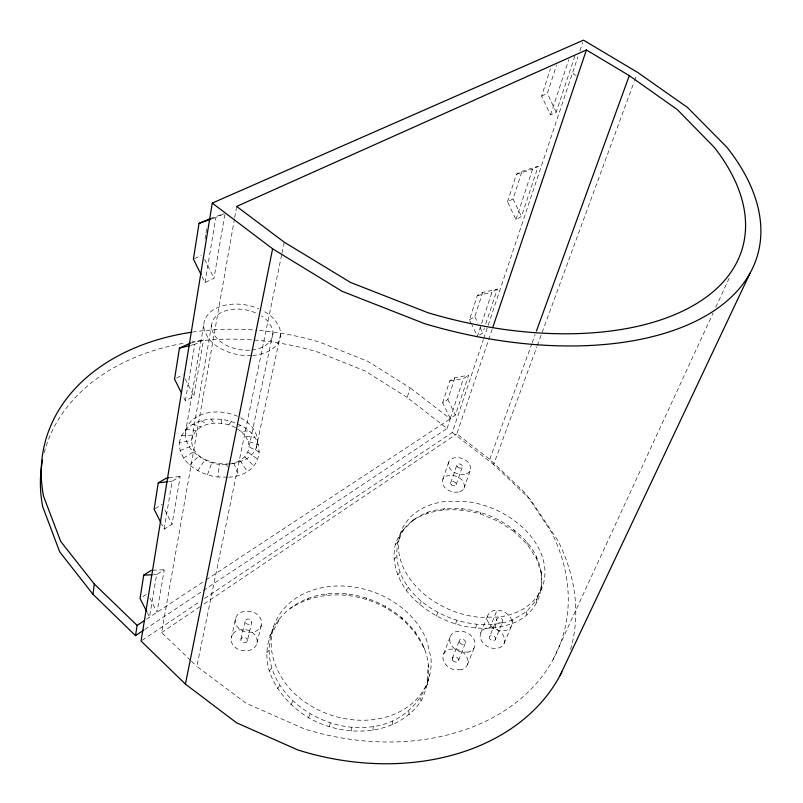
<?xml version="1.0" encoding="UTF-8"?>
<svg xmlns="http://www.w3.org/2000/svg" width="803" height="803" viewBox="0 0 803 803"><rect width="100%" height="100%" fill="white"/><g stroke="black" fill="none" stroke-linecap="round" stroke-linejoin="round"><path stroke-width="0.6" stroke-dasharray="4.01 3.01" d="M512.695 623.339C547.526 609.758 549.473 567.912 527.089 542.396C503.2 515.084 463.381 501.233 428.17 512.093C413.264 517.664 400.446 528.996 395.357 544.344C391.493 560.624 396.933 577.056 406.288 590.446C430.749 621.331 474.974 636.95 512.695 623.339L512.806 619.775L526.688 611.505L536.364 600.132L539.445 592.975M541.624 574.245L536.655 558.918L527.24 544.384L514.071 531.536L514.161 529.799M235.389 618.822L235.219 621.612A13.38 10.66 12.4 0 0 246.13 632.192L253.015 632.232A13.38 10.66 12.4 0 0 261.648 621.813L260.885 619.023A13.38 10.66 12.4 0 0 250.757 611.374L243.961 611.314A13.38 10.66 12.4 0 0 235.389 618.822L231.043 640.051A13.209 10.65 12.3 0 0 241.793 650.581L248.589 650.601A13.209 10.65 12.3 0 0 257.151 640.172L256.398 637.391A13.209 10.65 12.3 0 0 246.421 629.783L239.706 629.743A13.209 10.65 12.3 0 0 231.224 637.261M292.402 606.757C271.906 620.829 261.979 646.997 269.276 670.957C276.081 690.941 290.796 706.791 308.553 717.741C343.724 738.057 396.351 737.194 421.013 701.109C458.543 627.424 348.392 563.294 290.616 608.262C335.714 578.612 403.638 600.825 424.677 649.948L424.094 647.7M385.259 607.249L385.37 605.783M372.933 730.439L373.285 726.554C401.169 722.931 423.593 702.033 429.786 674.791M512.806 619.775C462.598 639.8 379.618 595.414 399.954 534.989M227.51 477.143L218.035 477.002L219.279 464.395C206.642 462.899 191.636 454.528 191.626 440.245L211.57 325.436M495.23 627.916L495.672 624.242M205.036 238.933L205.829 234.024M206.03 232.79L206.823 227.881M149.83 597.974L157.037 612.167L164.264 569.759L156.565 574.667L149.529 617.116L147.3 612.729M164.153 529.127L172.103 481.198L180.203 476.42L172.053 524.269L164.153 529.127L161.363 523.606M185.413 400.878L194.788 344.367L203.48 339.87L193.874 396.25L185.413 400.878L182.703 395.447M205.036 282.566L215.826 217.472L225.051 213.337L213.989 278.229L205.036 282.566L201.714 275.871M185.373 433.299L203.781 324.442M373.285 726.554C318.56 735.729 250.817 685.521 273.733 626.159A81.836 65.123 19.3 0 1 348.472 586.371A81.836 65.123 19.3 0 1 426.754 640.423L430.94 657.667A81.836 65.123 19.3 0 1 384.798 717.42A81.836 65.123 19.3 0 1 294.872 693.892C276.884 676.778 265.853 650.731 273.733 626.159M190.532 660.307L161.604 632.563L234.486 218.777M234.697 217.543L236.654 206.421M351.202 731.142L351.965 727.227M492.149 329.25L456.857 433.841L489.77 459.346L525.664 493.494L551.631 532.459A218.908 164.685 17.4 0 1 517.293 701.561A218.908 164.685 17.4 0 1 304.136 728.833L246.059 703.227L196.865 666.38L281.723 254.441M281.973 253.216L284.252 242.185M272.93 333.255L249.03 446.869C247.705 460.832 231.304 465.941 219.279 464.395M228.694 477.163C264.95 475.506 270.049 435.718 236.514 423.653M256.097 448.215L280.608 334.239M475.687 628.207L476.5 624.513M240.98 639.128L245.276 620.719M514.071 531.536L498.051 521.157L498.412 519.601M247.264 641.095A3.302 2.66 12.3 0 0 243.329 637.452A3.302 2.66 12.3 0 0 241.753 641.798A3.302 2.66 12.3 0 0 247.264 641.095L251.64 622.706A3.342 2.66 12.4 0 0 247.655 619.043A3.342 2.66 12.4 0 0 246.069 623.399A3.342 2.66 12.4 0 0 251.64 622.706M257.01 642.962L261.517 624.604M235.51 427.678C221.277 419.738 195.39 421.143 191.626 440.245L179.29 442.935C179.129 463.05 200.258 474.934 218.035 477.002M179.29 442.935C183.847 418.504 216.208 414.499 235.47 423.221M144.891 629.381L447.1 428.451L407.221 397.505L410.112 387.849L367.794 361.32L320.046 342.279A223.083 161.905 12.2 0 0 258.205 330.364M329.18 726.805L330.354 722.971M442.664 402.845L449.73 380.933L454.96 377.621L468.641 375.262L455.391 415.061L450.242 418.453L442.664 402.845L447.853 399.503L454.96 377.621M471.582 324.211L469.464 319.815L477.273 295.624L482.663 292.463L497.328 289.08L484.681 327.092M507.516 201.844L516.429 174.201L522.03 171.31L538.181 166.321L521.468 216.539L515.948 219.56L507.516 201.844L513.077 198.883L522.03 171.31M574.888 55.979L556.198 112.179L550.507 114.929L541.624 96.079L550.446 68.717M469.464 319.815L474.814 316.613L482.663 292.463M556.198 112.179L547.355 93.399L556.609 64.933M450.242 418.453L463.401 378.604L468.641 375.262M497.328 289.08L491.938 292.262L477.394 336.296L472.114 325.305M515.948 219.56L532.57 169.222L538.181 166.321M550.507 114.929L568.735 59.743M447.1 428.451L450.282 418.825L410.112 387.849M455.542 624.142L456.736 620.518M479.521 334.992L482.713 333.034L484.289 328.276M366.168 599.148L366.61 597.833M204.554 598.486L452.29 432.496L483.306 339.759M483.697 338.575L577.929 56.792M579.917 50.85L582.697 42.529M442.875 479.21L448.887 461.444M450.684 482.894L456.787 465.148M456.184 484.57L462.357 466.844M464.014 488.264L470.277 470.558M207.465 474.784L211.781 462.819M541.212 571.696L541.272 586.531L536.364 600.132L536.685 603.264M489.77 459.346L531.716 344.005M532.138 342.821L535.139 334.59M570.572 649.567A229.969 174.361 17.5 0 0 558.025 540.831L530.703 499.867L493.604 464.546L536.856 346.786M537.287 345.611L634.159 81.826M634.591 80.651L636.759 74.759M502.568 621.984L502.798 621.392A3.242 2.419 25.2 0 0 500.58 618.19A3.242 2.419 25.2 0 0 496.866 618.902L489.408 637.15A3.202 2.419 25.5 0 0 491.587 640.352A3.202 2.419 25.5 0 0 495.26 639.63L502.568 621.984A3.242 2.419 25.2 0 1 498.854 622.696A3.242 2.419 25.2 0 1 496.635 619.484L496.866 618.902M443.567 654.094L450.353 636.317M495.26 639.63L495.491 639.037A3.202 2.419 25.5 0 0 493.313 635.835A3.202 2.419 25.5 0 0 489.639 636.558M452.35 658.48L459.256 640.724M458.543 660.407L465.529 642.671M467.366 664.794L474.463 647.098M480.756 632.884L487.863 615.188M489.84 627.836A12.828 9.656 25.5 0 1 503.351 635.494L504.445 638.154A12.828 9.656 25.5 0 1 495.049 648.483A12.828 9.656 25.5 0 1 480.405 638.034L480.164 635.364A12.828 9.656 25.5 0 1 489.84 627.836L497.047 610.17M504.184 643.313L511.601 625.698M308.553 717.741L310.119 714.088M436.33 616.021L437.886 612.559M553.076 659.564L713.144 312.929M715.774 307.248L729.415 277.697M412.351 520.776C432.365 507.637 457.79 507.436 480.184 513.83L480.856 512.404M414.248 519.2L403.789 529.478L397.585 542.316L395.357 544.344M290.907 704.683L292.784 701.29M419.507 604.478L421.364 601.256M345.952 595.063L346.745 593.808M197.749 470.678L204.875 459.918M277.507 688.673L279.625 685.601M406.288 590.446L408.386 587.505M461.554 509.985L462.558 508.63M228.785 424.877L231.314 421.495M269.276 670.957L271.524 668.237M397.585 574.988L399.824 572.348M325.807 595.234L326.951 593.979M266.646 652.859L268.915 650.49M443.306 509.865L444.631 508.51M393.902 559.249L396.19 556.931M189.588 464.987L199.064 455.883M269.637 635.655L271.826 633.627L279.886 618.742L277.858 620.478M306.967 599.7L308.442 598.355M426.544 513.519L428.17 512.093M401.691 531.245L403.789 529.478M161.604 632.563L200.067 606.677M204.223 603.876L456.857 433.841M142.101 640.332L200.399 601.276M146.517 619.203L204.976 580.649M206.02 579.957L450.282 418.825M142.894 596.659L147.611 593.608M183.556 458.122L194.748 451.025M155.109 508.65L162.065 504.475M176.69 378.032L183.074 374.63M541.624 96.079L547.355 93.399M194.547 258.596L201.322 255.434M238.611 426.303L240.669 425.379M180.053 450.593L192.208 445.685M210.456 218.486L223.927 213.728M211.35 219.048L215.826 217.472M516.429 174.201L532.57 169.222M190.462 343.072L203.48 339.87M191.244 345.23L194.788 344.367M477.273 295.624L491.938 292.262M449.73 380.933L463.401 378.604M168.64 477.865L180.203 476.42M168.64 481.619L172.103 481.198M237.417 428.963L241.231 431.552L248.659 430.769M181.277 435.668L193.001 435.055M152.56 570.22L164.264 569.759M153.062 574.787L156.565 574.667M185.854 429.284L196.223 430.498M241.231 431.552L245.577 436.25L254.742 437.324M245.577 436.25L248.237 441.469L258.496 444.621M192.65 424.205L201.061 426.845M480.184 513.83L498.051 521.157M259.66 452.189L249.03 446.869L248.237 441.469M201.192 420.732L207.164 424.345M407.221 397.505L365.174 371.016L317.707 352.035A221.648 162.025 12.2 0 0 192.108 341.897M247.876 452.089L258.104 459.527M452.29 432.496L493.604 464.546M191.445 661.18L196.865 666.38M244.825 456.766L253.889 466.121M210.918 419.086L214.14 423.161M240.087 460.561L247.264 471.502M164.846 509.975L172.053 524.269M185.232 378.956L193.874 396.25M204.645 259.349L213.989 278.229M447.853 399.503L455.391 415.061M474.814 316.613L477.976 323.177M480.074 327.554L482.713 333.034M513.077 198.883L521.468 216.539M233.954 463.221L238.672 475.286M428.892 667.514L428.23 664.924L427.045 682.038L427.698 684.969M415.081 631.459L415.502 633.396M420.471 697.847L421.013 701.109M541.272 586.531L541.684 589.382M226.847 464.535L227.189 466.824M536.334 556.66L536.655 558.918M401.871 617.206L402.052 618.882M408.787 711.207L409.108 714.74M221.176 419.347L221.508 423.342M527.089 542.396L527.24 544.384M526.688 611.505L526.828 614.887M392.697 721.044L392.717 724.798M576.152 75.121A1.686 0.803 17.2 0 1 573.784 74.378A1.686 0.803 17.2 0 1 574.356 73.324A1.686 0.803 17.2 0 1 576.624 74.247M44.235 452.671A221.648 162.025 12.2 0 1 185.905 342.871M192.489 332.091A223.083 161.905 12.2 0 1 256.97 330.254M251.801 349.998A31.016 20.085 10.8 0 0 271.986 327.925L269.055 322.726A31.016 20.085 10.8 0 0 261.417 315.91M249.572 350.178A31.016 20.085 10.8 0 1 215.063 336.136L212.273 330.816A31.016 20.085 10.8 0 1 224.338 311.213A31.016 20.085 10.8 0 1 258.175 314.063M252.654 355.438A38.835 25.154 10.8 0 0 279.394 327.564L275.7 321.07A38.835 25.154 10.8 0 0 262.089 310.279M251.429 355.518A38.835 25.154 10.8 0 1 208.097 337.872L204.624 331.187A38.835 25.154 10.8 0 1 218.326 307.298A38.835 25.154 10.8 0 1 258.847 308.753M232.027 463.602A36.386 25.636 10.2 0 0 256.478 434.935L253.106 428.411A36.386 25.636 10.2 0 0 240.458 417.711M229.718 463.843A36.386 25.636 10.2 0 1 189.247 446.839L186.075 440.134A36.386 25.636 10.2 0 1 199.305 415.583A36.386 25.636 10.2 0 1 237.427 416.235M461.012 669.802L454.588 669.802A13.049 10.078 24.8 0 1 443.085 659.424L442.905 656.663A13.049 10.078 24.8 0 1 449.941 649.195L456.295 649.215A13.049 10.078 24.8 0 1 466.694 656.713L467.758 659.464A13.049 10.078 24.8 0 1 461.012 669.802M468.069 652.096L461.574 652.076A13.209 10.088 24.5 0 1 449.881 641.637L449.68 638.877A13.209 10.088 24.5 0 1 456.777 631.419L463.201 631.459A13.209 10.088 24.5 0 1 473.76 638.997L474.844 641.758A13.209 10.088 24.5 0 1 468.069 652.096M458.362 492.048L455.582 492.259A11.523 8.01 19.8 0 1 443.356 485.614L442.282 481.218A11.523 8.01 19.8 0 1 451.296 475.296L454.197 475.677A11.523 8.01 19.8 0 1 463.441 481.87L464.576 486.247A11.523 8.01 19.8 0 1 458.362 492.048M464.596 474.322L461.785 474.523A11.654 7.99 19.7 0 1 449.409 467.838L448.295 463.441A11.654 7.99 19.7 0 1 457.379 457.569L460.31 457.951A11.654 7.99 19.7 0 1 469.665 464.164L470.839 468.55A11.654 7.99 19.7 0 1 464.596 474.322M498.623 617.045L479.361 617.286A75.863 54.985 22.2 0 1 400.265 559.169A75.863 54.985 22.2 0 1 447.141 501.253L465.148 501.393A75.863 54.985 22.2 0 1 542.948 558.838A75.863 54.985 22.2 0 1 498.623 617.045M511.852 620.538L510.728 617.868A12.989 9.656 25.2 0 0 497.027 610.17A12.989 9.656 25.2 0 0 487.28 617.668L487.541 620.338A12.989 9.656 25.2 0 0 502.397 630.837A12.989 9.656 25.2 0 0 511.852 620.538M457.268 466.774A2.911 1.997 19.7 0 0 462.137 467.316A2.911 1.997 19.7 0 0 459.306 463.903A2.911 1.997 19.7 0 0 457.268 466.774M459.798 642.781A3.302 2.519 24.5 0 0 465.278 643.283A3.302 2.519 24.5 0 0 462.096 639.047A3.302 2.519 24.5 0 0 459.798 642.781M451.145 484.52A2.881 2.007 19.8 0 0 455.963 485.052A2.881 2.007 19.8 0 0 453.183 481.639A2.881 2.007 19.8 0 0 451.145 484.52M452.882 660.528A3.262 2.519 24.8 0 0 458.302 661.01A3.262 2.519 24.8 0 0 455.16 656.794A3.262 2.519 24.8 0 0 452.882 660.528"/><path stroke-width="1.2" d="M143.847 630.074L135.506 635.615L92.997 594.32L94.272 584.012L60.717 541.463L43.563 496.244A223.083 161.905 12.2 0 1 191.244 332.281M151.386 570.271L143.727 575.119L140.063 598.486L146.748 611.635M168.64 477.865L166.331 478.156L158.261 482.884L154.116 509.243L160.811 522.502M190.462 343.072L179.43 348.111L174.552 379.157L181.619 393.279M210.456 218.486L199.034 223.385L193.413 259.118L201.162 274.756M135.506 635.615L137.122 625.407L144.43 620.589M212.263 203.089L272.608 248.8L342.048 291.268L424.436 323.589A295.504 158.311 16.2 0 0 706.55 315.388A295.504 158.311 16.2 0 0 726.785 147.14L687.519 107.472L637.622 72.411L583.49 40.15L212.263 203.089L141.067 641.035L185.423 684.116L236.473 722.75L297.772 749.932A229.969 174.361 17.5 0 0 561.879 671.93M185.423 684.116L272.608 248.8M492.952 326.881L586.411 49.967L629.301 75.643L677.23 109.539L714.218 147.26A279.263 149.428 16.2 0 1 693.742 305.25A279.263 149.428 16.2 0 1 427.808 312.668L350.52 282.445L284.252 242.185L236.654 206.421L586.411 49.967M536.424 331.057L629.301 75.643M560.143 675.313L749.972 273.311M199.034 223.385L210.225 219.45M179.43 348.111L190.06 345.521M158.261 482.884L167.486 481.76M143.727 575.119L151.897 574.828M94.272 584.012L137.122 625.407M92.997 594.32L59.693 551.852L42.689 506.663A221.648 162.025 12.2 0 1 42.559 460.039"/></g></svg>
